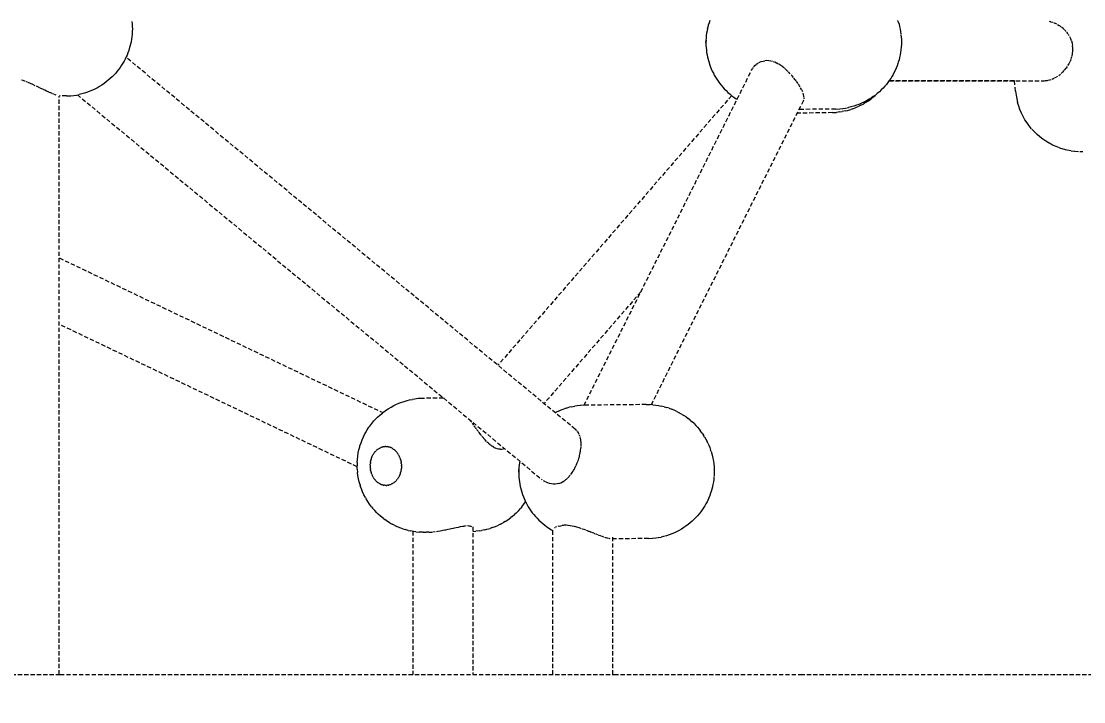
# Model space of a CAD drawing. Header units: millimetres. Extents: x -4710 to 4801, y -2494 to 3533.
# Drawn here: x -1038.9 to -719.8, y 778.5 to 982.9 of the extents above; entities that cross this region are included whole.
import ezdxf

# ---------------------------------------------------------------- set-up
doc = ezdxf.new("R2010")
doc.units = ezdxf.units.MM
doc.linetypes.add('HIDDEN', pattern=[1.905, 1.27, -0.635])
for name, color, linetype in [('DIKOM_ОБЪЕКТ', 7, 'Continuous'), ('DIKOM_РАЗМЕР_ЗОНА', 7, 'Continuous'), ('DIKOM_РАЗМЕР_ОБЪЕКТА', 7, 'Continuous')]:
    doc.layers.add(name, color=color, linetype=linetype)
doc.styles.add('style1', font='arialbd.ttf', dxfattribs={"width": 0.8})
doc.dimstyles.new('1-50', dxfattribs={"dimtxt": 300, "dimasz": 200, "dimexe": 100, "dimexo": 0, "dimgap": 100, "dimtad": 1, "dimtxsty": 'style1', "dimcen": 200, "dimclrd": 7, "dimclre": 7, "dimclrt": 7, "dimadec": 1, "dimazin": 2, "dimtfac": 1, "dimtmove": 0, "dimatfit": 2, "dimfxl": 0, "dimlwd": 25, "dimlwe": 18, "dimarcsym": 0})

# ---------------------------------------------------------------- blocks, each defined once
blk = doc.blocks.new('*D1')
at = {"layer": 'Defpoints', "color": 0, "transparency": 16777216}
for p in [(-701.85, 2135.95), (-2165.86, -628.42), (-722.47, -628.42)]:
    blk.add_point(p, dxfattribs=at)
at = {"layer": 'DIKOM_РАЗМЕР_ОБЪЕКТА', "color": 7, "lineweight": 18, "transparency": 16777216}
for p, q in [((-701.85, 2135.95), (-2265.86, 2135.95)), ((-722.47, -628.42), (-2265.86, -628.42))]:
    blk.add_line(p, q, dxfattribs=at)
at = {"layer": 'DIKOM_РАЗМЕР_ОБЪЕКТА', "color": 7, "lineweight": 25, "transparency": 16777216}
blk.add_line((-2165.86, 1935.95), (-2165.86, -428.42), dxfattribs=at)
at = {"layer": 'DIKOM_РАЗМЕР_ОБЪЕКТА', "color": 7, "transparency": 16777216}
for points in [[(-2199.2, 1935.95), (-2132.53, 1935.95), (-2165.86, 2135.95)], [(-2199.2, -428.42), (-2132.53, -428.42), (-2165.86, -628.42)]]:
    blk.add_solid(points, dxfattribs=at)
at = {"layer": 'DIKOM_РАЗМЕР_ОБЪЕКТА', "color": 7, "transparency": 16777216, "insert": (-2419.04, 753.76), "char_height": 300, "attachment_point": 5, "rotation": 90, "style": 'style1'}
blk.add_mtext('{\\fArial|b0|i0|c204|p34;2750}', dxfattribs=at)
blk = doc.blocks.new('*D3')
at = {"layer": 'Defpoints', "color": 0, "transparency": 16777216}
for p in [(-715.82, 3533.12), (-4259.83, -2026.25), (-715.82, -2026.25)]:
    blk.add_point(p, dxfattribs=at)
at = {"layer": 'DIKOM_РАЗМЕР_ЗОНА', "color": 7, "lineweight": 18, "transparency": 16777216}
for p, q in [((-715.82, 3533.12), (-4359.83, 3533.12)), ((-715.82, -2026.25), (-4359.83, -2026.25))]:
    blk.add_line(p, q, dxfattribs=at)
at = {"layer": 'DIKOM_РАЗМЕР_ЗОНА', "color": 7, "lineweight": 25, "transparency": 16777216}
blk.add_line((-4259.83, 3333.12), (-4259.83, -1826.25), dxfattribs=at)
at = {"layer": 'DIKOM_РАЗМЕР_ЗОНА', "color": 7, "transparency": 16777216}
for points in [[(-4293.16, 3333.12), (-4226.49, 3333.12), (-4259.83, 3533.12)], [(-4293.16, -1826.25), (-4226.49, -1826.25), (-4259.83, -2026.25)]]:
    blk.add_solid(points, dxfattribs=at)
at = {"layer": 'DIKOM_РАЗМЕР_ЗОНА', "color": 7, "transparency": 16777216, "insert": (-4513, 975.17), "char_height": 300, "attachment_point": 5, "rotation": 90, "style": 'style1'}
blk.add_mtext('{\\fArial|b0|i0|c204|p34;5560}', dxfattribs=at)

msp = doc.modelspace()

# ---------------------------------------------------------------- linework, layer by layer
at = {"layer": 'DIKOM_ОБЪЕКТ', "color": 7, "linetype": 'HIDDEN', "lineweight": 15}
for p, q in [((-832.132, 983.141), (-832.361, 982.463)), ((-775.507, 982.718), (-775.64, 983.119)), ((-730.209, 982.884), (-729.994, 982.837)), ((-1005.68, 982.79), (-1005.611, 982.067)), ((-1005.611, 982.067), (-1005.57, 981.338)), ((-1005.569, 979.878), (-1005.61, 979.151)), ((-1005.57, 981.338), (-1005.556, 980.608)), ((-1005.555, 980.608), (-1005.569, 979.878)), ((-832.957, 980.017), (-833.073, 979.319)), ((-832.816, 980.702), (-832.957, 980.017)), ((-832.816, 980.702), (-832.743, 981.044)), ((-832.565, 981.763), (-832.743, 981.044)), ((-832.361, 982.463), (-832.565, 981.763)), ((-775.507, 982.718), (-775.293, 982.013)), ((-775.293, 982.013), (-775.107, 981.286)), ((-775.107, 981.286), (-774.947, 980.543)), ((-774.947, 980.543), (-774.816, 979.784)), ((-774.816, 979.784), (-774.713, 979.013)), ((-729.994, 982.837), (-729.74, 982.782)), ((-729.67, 982.761), (-729.111, 982.59)), ((-728.864, 982.495), (-728.452, 982.334)), ((-728.384, 982.301), (-727.972, 982.097)), ((-727.682, 981.942), (-727.202, 981.659)), ((-727.137, 981.614), (-726.791, 981.367)), ((-726.791, 981.367), (-726.608, 981.241)), ((-726.438, 981.102), (-726.037, 980.774)), ((-725.977, 980.718), (-725.563, 980.317)), ((-725.447, 980.198), (-725.114, 979.82)), ((-1005.925, 976.725), (-1006.084, 975.987)), ((-1005.795, 977.479), (-1005.925, 976.725)), ((-1005.693, 978.245), (-1005.795, 977.479)), ((-1005.62, 979.021), (-1005.693, 978.245)), ((-833.28, 976.44), (-833.23, 977.24)), ((-833.23, 977.24), (-833.28, 976.44)), ((-833.268, 977.167), (-833.28, 976.44)), ((-833.229, 977.891), (-833.268, 977.167)), ((-833.164, 978.609), (-833.229, 977.891)), ((-833.073, 979.319), (-833.164, 978.609)), ((-774.698, 978.861), (-774.629, 978.138)), ((-774.629, 978.138), (-774.587, 977.41)), ((-774.587, 977.41), (-774.573, 976.679)), ((-774.573, 976.679), (-774.587, 975.949)), ((-724.95, 979.625), (-724.552, 979.08)), ((-724.506, 979.007), (-724.26, 978.598)), ((-724.115, 978.353), (-723.814, 977.753)), ((-723.78, 977.673), (-723.578, 977.162)), ((-723.51, 976.972), (-723.327, 976.335)), ((-1006.871, 973.42), (-1007.153, 972.729)), ((-1006.616, 974.139), (-1006.871, 973.42)), ((-1006.483, 974.571), (-1006.616, 974.139)), ((-1006.27, 975.268), (-1006.483, 974.571)), ((-1006.084, 975.987), (-1006.27, 975.268)), ((-833.28, 976.44), (-833.267, 975.712)), ((-833.267, 975.712), (-833.227, 974.987)), ((-833.227, 974.987), (-833.162, 974.266)), ((-833.162, 974.266), (-833.07, 973.553)), ((-833.07, 973.553), (-832.953, 972.85)), ((-774.813, 973.55), (-774.943, 972.796)), ((-774.71, 974.316), (-774.813, 973.55)), ((-774.637, 975.092), (-774.71, 974.316)), ((-774.587, 975.949), (-774.627, 975.222)), ((-723.308, 976.245), (-723.187, 975.589)), ((-723.189, 973.234), (-723.133, 973.934)), ((-723.119, 974.822), (-723.177, 975.495)), ((-723.123, 974.036), (-723.117, 974.724)), ((-1008.378, 970.322), (-1008.775, 969.664)), ((-1008.058, 970.868), (-1008.378, 970.322)), ((-1007.705, 971.532), (-1008.058, 970.868)), ((-1007.379, 972.231), (-1007.705, 971.532)), ((-872.542, 860.306), (-1007.453, 972.074)), ((-1007.153, 972.729), (-1007.379, 972.231)), ((-832.953, 972.85), (-832.811, 972.159)), ((-832.811, 972.159), (-832.738, 971.851)), ((-832.738, 971.851), (-832.559, 971.124)), ((-832.559, 971.124), (-832.355, 970.416)), ((-832.355, 970.416), (-832.125, 969.73)), ((-818.118, 969.979), (-817.682, 970.299)), ((-817.5, 970.405), (-817.188, 970.581)), ((-817.167, 970.593), (-816.672, 970.796)), ((-816.65, 970.805), (-816.136, 970.95)), ((-816.113, 970.956), (-815.585, 971.042)), ((-815.022, 971.074), (-815.561, 971.046)), ((-814.427, 971.044), (-814.974, 971.073)), ((-813.84, 970.951), (-814.402, 971.04)), ((-813.245, 970.8), (-813.814, 970.945)), ((-812.643, 970.588), (-813.035, 970.726)), ((-812.04, 970.318), (-812.616, 970.576)), ((-811.561, 970.054), (-812.012, 970.302)), ((-775.634, 970.21), (-775.889, 969.491)), ((-775.501, 970.642), (-775.634, 970.21)), ((-775.288, 971.339), (-775.501, 970.642)), ((-775.102, 972.058), (-775.288, 971.339)), ((-774.943, 972.796), (-775.102, 972.058)), ((-724.545, 969.565), (-724.223, 970.114)), ((-724.172, 970.2), (-723.871, 970.834)), ((-723.825, 970.928), (-723.593, 971.558)), ((-723.547, 971.674), (-723.359, 972.349)), ((-723.331, 972.446), (-723.208, 973.135)), ((-1010.562, 967.314), (-1011.07, 966.745)), ((-1010.076, 967.877), (-1010.562, 967.314)), ((-1009.611, 968.474), (-1010.076, 967.877)), ((-1009.196, 969.049), (-1009.611, 968.474)), ((-1008.775, 969.664), (-1009.196, 969.049)), ((-869.883, 867.529), (-819.567, 968.16)), ((-832.125, 969.73), (-831.871, 969.068)), ((-831.871, 969.068), (-831.674, 968.588)), ((-831.674, 968.588), (-831.378, 967.909)), ((-831.378, 967.909), (-831.059, 967.261)), ((-831.059, 967.261), (-830.763, 966.729)), ((-819.569, 968.157), (-819.295, 968.651)), ((-819.279, 968.68), (-819.128, 968.889)), ((-819.128, 968.889), (-818.957, 969.13)), ((-818.893, 969.206), (-818.57, 969.569)), ((-818.55, 969.591), (-818.147, 969.955)), ((-811.063, 969.76), (-811.407, 969.972)), ((-810.833, 969.619), (-811.063, 969.76)), ((-810.237, 969.192), (-810.802, 969.597)), ((-809.996, 968.994), (-810.205, 969.166)), ((-809.702, 968.768), (-809.996, 968.994)), ((-809.07, 968.225), (-809.614, 968.697)), ((-808.792, 967.953), (-809.036, 968.192)), ((-808.599, 967.778), (-808.792, 967.953)), ((-807.957, 967.128), (-808.471, 967.657)), ((-777.075, 966.939), (-777.396, 966.394)), ((-776.723, 967.603), (-777.075, 966.939)), ((-776.397, 968.302), (-776.723, 967.603)), ((-776.171, 968.8), (-776.397, 968.302)), ((-775.889, 969.491), (-776.171, 968.8)), ((-727.334, 966.611), (-726.775, 967.04)), ((-726.563, 967.223), (-726.168, 967.572)), ((-726.092, 967.639), (-725.687, 968.068)), ((-725.543, 968.219), (-725.096, 968.766)), ((-725.032, 968.843), (-724.731, 969.285)), ((-1038.333, 965.076), (-1038.88, 965.251)), ((-1037.62, 964.807), (-1038.311, 965.068)), ((-1037.08, 964.592), (-1037.478, 964.745)), ((-1036.159, 964.2), (-1036.869, 964.509)), ((-1035.893, 964.071), (-1036.135, 964.188)), ((-1035.634, 963.96), (-1035.893, 964.071)), ((-1035.424, 963.87), (-1035.634, 963.96)), ((-1034.692, 963.525), (-1035.398, 963.858)), ((-1014.673, 963.74), (-1015.398, 963.299)), ((-1014.049, 964.18), (-1014.673, 963.74)), ((-1013.376, 964.661), (-1014.049, 964.18)), ((-1012.788, 965.152), (-1013.376, 964.661)), ((-1012.172, 965.668), (-1012.788, 965.152)), ((-1011.623, 966.202), (-1012.172, 965.668)), ((-1011.07, 966.745), (-1011.623, 966.202)), ((-830.763, 966.729), (-830.4, 966.077)), ((-830.4, 966.077), (-830.015, 965.463)), ((-830.015, 965.463), (-829.62, 964.896)), ((-829.62, 964.896), (-829.193, 964.291)), ((-829.193, 964.291), (-828.744, 963.73)), ((-828.744, 963.73), (-828.253, 963.148)), ((-807.425, 966.542), (-807.666, 966.801)), ((-806.936, 965.953), (-807.39, 966.5)), ((-806.443, 965.343), (-806.847, 965.845)), ((-806.198, 965.001), (-806.409, 965.295)), ((-806.001, 964.747), (-806.13, 964.913)), ((-805.593, 964.152), (-805.968, 964.699)), ((-805.216, 963.57), (-805.505, 964.011)), ((-779.094, 963.948), (-779.58, 963.385)), ((-778.629, 964.545), (-779.094, 963.948)), ((-778.214, 965.12), (-778.629, 964.545)), ((-778.275, 965.035), (-731.863, 965.035)), ((-740.58, 965.035), (-778.275, 965.035)), ((-777.793, 965.735), (-778.214, 965.12)), ((-777.396, 966.394), (-777.793, 965.735)), ((-740.281, 961.875), (-740.58, 965.035)), ((-731.863, 965.035), (-731.595, 965.047)), ((-731.554, 965.049), (-731.33, 965.06)), ((-731.256, 965.063), (-730.709, 965.143)), ((-730.585, 965.165), (-730.066, 965.289)), ((-729.987, 965.308), (-729.645, 965.425)), ((-729.332, 965.529), (-728.753, 965.782)), ((-728.595, 965.859), (-728.081, 966.135)), ((-727.997, 966.179), (-727.661, 966.401)), ((-1033.969, 963.188), (-1034.365, 963.367)), ((-1033.345, 962.877), (-1033.942, 963.175)), ((-1032.557, 962.507), (-1033.219, 962.821)), ((-1032.28, 962.364), (-1032.529, 962.492)), ((-1031.886, 962.188), (-1032.192, 962.324)), ((-1031.308, 961.908), (-1031.858, 962.175)), ((-1030.654, 961.618), (-1031.223, 961.872)), ((-1030.438, 961.511), (-1030.628, 961.605)), ((-1030.099, 961.373), (-1030.391, 961.492)), ((-1029.662, 961.176), (-1030.074, 961.362)), ((-1029.117, 960.959), (-1029.562, 961.139)), ((-1028.695, 960.8), (-1028.962, 960.892)), ((-1028.452, 960.706), (-1028.682, 960.795)), ((-1025.323, 960.468), (-1024.008, 960.534)), ((-1024.008, 960.534), (-1023.108, 960.639)), ((-1023.108, 960.639), (-1022.362, 960.743)), ((-1022.362, 960.743), (-1021.475, 960.91)), ((-1022.057, 960.8), (-882.486, 845.177)), ((-1020.741, 961.091), (-1021.475, 960.91)), ((-1019.877, 961.318), (-1020.741, 961.091)), ((-1019.03, 961.607), (-1019.877, 961.318)), ((-1018.323, 961.858), (-1019.03, 961.607)), ((-1017.51, 962.201), (-1018.323, 961.858)), ((-1016.827, 962.521), (-1017.51, 962.201)), ((-1016.054, 962.916), (-1016.827, 962.521)), ((-1015.398, 963.299), (-1016.054, 962.916)), ((-825.552, 960.599), (-895.754, 879.536)), ((-828.253, 963.148), (-827.763, 962.608)), ((-827.763, 962.608), (-827.201, 962.049)), ((-827.201, 962.049), (-826.672, 961.539)), ((-826.672, 961.539), (-826.043, 961.009)), ((-826.043, 961.009), (-825.478, 960.537)), ((-825.478, 960.537), (-824.897, 960.123)), ((-805.014, 963.209), (-805.188, 963.519)), ((-804.579, 962.42), (-804.852, 962.94)), ((-804.317, 961.872), (-804.529, 962.31)), ((-804.21, 961.586), (-804.299, 961.824)), ((-803.958, 960.866), (-804.096, 961.31)), ((-803.857, 960.424), (-803.937, 960.771)), ((-783.21, 959.966), (-782.44, 960.625)), ((-782.394, 960.732), (-783.067, 960.251)), ((-782.045, 961.008), (-782.44, 960.625)), ((-781.806, 961.223), (-782.394, 960.732)), ((-781.19, 961.739), (-781.806, 961.223)), ((-780.641, 962.273), (-781.19, 961.739)), ((-780.088, 962.816), (-780.641, 962.273)), ((-779.58, 963.385), (-780.088, 962.816)), ((-740.281, 961.875), (-740.132, 960.694)), ((-740.132, 960.694), (-739.931, 959.585)), ((-1025.323, 960.468), (-1027.498, 960.443)), ((-1027.49, 786.675), (-1027.49, 960.443)), ((-849.671, 867.703), (-804.023, 958.996)), ((-824.897, 960.123), (-824.188, 959.617)), ((-824.188, 959.617), (-823.919, 959.456)), ((-804.023, 958.998), (-803.904, 959.279)), ((-803.834, 960.154), (-803.854, 960.388)), ((-803.827, 959.638), (-803.816, 959.982)), ((-788.894, 957.389), (-789.759, 957.162)), ((-788.048, 957.678), (-788.894, 957.389)), ((-788.24, 956.961), (-787.313, 957.382)), ((-787.341, 957.929), (-788.048, 957.678)), ((-786.528, 958.272), (-787.341, 957.929)), ((-786.745, 957.655), (-787.313, 957.382)), ((-786.745, 957.655), (-785.855, 958.14)), ((-785.844, 958.592), (-786.528, 958.272)), ((-785.332, 958.461), (-785.855, 958.14)), ((-785.072, 958.987), (-785.844, 958.592)), ((-785.332, 958.461), (-784.483, 959.006)), ((-784.416, 959.37), (-785.072, 958.987)), ((-784.483, 959.006), (-783.664, 959.616)), ((-783.69, 959.811), (-784.416, 959.37)), ((-783.067, 960.251), (-783.69, 959.811)), ((-783.21, 959.966), (-783.664, 959.616)), ((-739.931, 959.585), (-739.669, 958.491)), ((-739.345, 957.412), (-739.669, 958.491)), ((-738.961, 956.354), (-739.345, 957.412)), ((-795.306, 955.445), (-805.885, 955.273)), ((-794.341, 956.539), (-805.315, 956.413)), ((-795.306, 955.445), (-794.082, 955.521)), ((-794.341, 956.539), (-793.026, 956.605)), ((-793.075, 955.643), (-794.082, 955.521)), ((-793.075, 955.643), (-792.413, 955.748)), ((-793.026, 956.605), (-792.125, 956.71)), ((-791.419, 955.948), (-792.413, 955.748)), ((-792.125, 956.71), (-791.379, 956.814)), ((-791.419, 955.948), (-790.776, 956.114)), ((-791.379, 956.814), (-790.493, 956.981)), ((-790.776, 956.114), (-789.803, 956.39)), ((-789.759, 957.162), (-790.493, 956.981)), ((-789.187, 956.614), (-789.803, 956.39)), ((-789.187, 956.614), (-788.24, 956.961)), ((-738.518, 955.318), (-738.961, 956.354)), ((-738.018, 954.31), (-738.518, 955.318)), ((-737.461, 953.331), (-738.018, 954.31)), ((-736.85, 952.385), (-737.461, 953.331)), ((-736.187, 951.475), (-736.85, 952.385)), ((-735.474, 950.604), (-736.187, 951.475)), ((-734.647, 949.699), (-735.406, 950.526)), ((-733.843, 948.917), (-734.647, 949.699)), ((-732.996, 948.181), (-733.843, 948.917)), ((-732.109, 947.495), (-732.996, 948.181)), ((-731.185, 946.86), (-732.109, 947.495)), ((-730.225, 946.278), (-731.185, 946.86)), ((-729.149, 945.704), (-730.132, 946.227)), ((-728.138, 945.238), (-729.149, 945.704)), ((-727.102, 944.831), (-728.138, 945.238)), ((-725.953, 944.452), (-726.998, 944.796)), ((-724.89, 944.169), (-725.953, 944.452)), ((-723.724, 943.929), (-724.785, 944.146)), ((-722.565, 943.76), (-723.616, 943.912)), ((-721.43, 943.663), (-722.462, 943.749)), ((-720.11, 943.628), (-721.003, 943.644)), ((-1027.49, 911.788), (-930.332, 865.318)), ((-852.858, 901.579), (-881.892, 868.053)), ((-938.039, 849.054), (-1027.49, 891.838)), ((-926.406, 867.737), (-925.511, 868.126)), ((-925.511, 868.126), (-924.886, 868.362)), ((-924.886, 868.362), (-923.964, 868.687)), ((-923.964, 868.687), (-923.026, 868.941)), ((-923.026, 868.941), (-922.362, 869.119)), ((-922.362, 869.119), (-921.406, 869.304)), ((-920.722, 869.416), (-921.406, 869.304)), ((-919.753, 869.529), (-920.722, 869.416)), ((-918.545, 869.604), (-919.753, 869.529)), ((-912.099, 869.709), (-918.545, 869.604)), ((-931.219, 864.596), (-930.471, 865.205)), ((-930.471, 865.205), (-930.004, 865.583)), ((-930.004, 865.583), (-929.21, 866.148)), ((-929.21, 866.148), (-928.687, 866.483)), ((-928.687, 866.483), (-927.851, 866.995)), ((-927.851, 866.995), (-926.991, 867.444)), ((-926.991, 867.444), (-926.406, 867.737)), ((-878.578, 865.307), (-878.265, 865.474)), ((-877.608, 865.768), (-878.265, 865.474)), ((-877.608, 865.768), (-876.77, 866.135)), ((-876.77, 866.135), (-875.907, 866.44)), ((-875.217, 866.675), (-875.907, 866.44)), ((-875.217, 866.675), (-874.325, 866.918)), ((-873.618, 867.084), (-874.325, 866.918)), ((-873.618, 867.084), (-872.702, 867.263)), ((-871.985, 867.358), (-872.702, 867.263)), ((-871.055, 867.47), (-871.985, 867.358)), ((-869.737, 867.536), (-871.055, 867.47)), ((-851.277, 867.748), (-869.737, 867.536)), ((-851.277, 867.748), (-850.029, 867.729)), ((-849.276, 867.674), (-850.029, 867.729)), ((-849.276, 867.674), (-848.376, 867.59)), ((-848.376, 867.59), (-847.484, 867.443)), ((-847.484, 867.443), (-846.743, 867.311)), ((-845.87, 867.103), (-846.743, 867.311)), ((-845.87, 867.103), (-845.144, 866.896)), ((-844.297, 866.629), (-845.144, 866.896)), ((-844.297, 866.629), (-843.59, 866.35)), ((-842.776, 866.029), (-843.59, 866.35)), ((-841.989, 865.649), (-842.776, 866.029)), ((-841.989, 865.649), (-841.32, 865.31)), ((-840.577, 864.882), (-841.32, 865.31)), ((-840.577, 864.882), (-839.937, 864.484)), ((-934.205, 861.296), (-933.614, 862.089)), ((-933.614, 862.089), (-932.985, 862.836)), ((-932.985, 862.836), (-932.32, 863.535)), ((-932.32, 863.535), (-931.935, 863.932)), ((-931.935, 863.932), (-931.219, 864.596)), ((-903.852, 862.718), (-904.082, 863.067)), ((-903.641, 862.428), (-903.852, 862.718)), ((-903.034, 861.56), (-903.431, 862.119)), ((-839.245, 864.013), (-839.937, 864.484)), ((-839.245, 864.013), (-838.64, 863.562)), ((-838.004, 863.054), (-838.64, 863.562)), ((-838.004, 863.054), (-837.435, 862.557)), ((-836.862, 862.019), (-837.435, 862.557)), ((-836.862, 862.019), (-836.332, 861.484)), ((-936.136, 858.047), (-935.7, 858.902)), ((-935.7, 858.902), (-935.513, 859.258)), ((-935.513, 859.258), (-935.018, 860.109)), ((-935.018, 860.109), (-934.484, 860.92)), ((-934.484, 860.92), (-934.205, 861.296)), ((-902.576, 860.915), (-902.912, 861.396)), ((-902.34, 860.601), (-902.523, 860.839)), ((-902.101, 860.271), (-902.226, 860.452)), ((-901.632, 859.644), (-902.049, 860.194)), ((-901.131, 858.987), (-901.497, 859.473)), ((-900.871, 858.664), (-901.078, 858.915)), ((-900.706, 858.464), (-900.871, 858.664)), ((-872.179, 859.993), (-872.533, 860.299)), ((-871.865, 859.643), (-872.048, 859.847)), ((-871.577, 859.232), (-871.776, 859.515)), ((-871.443, 858.982), (-871.565, 859.211)), ((-871.333, 858.776), (-871.443, 858.982)), ((-871.136, 858.285), (-871.259, 858.584)), ((-835.825, 860.922), (-836.332, 861.484)), ((-835.825, 860.922), (-835.337, 860.358)), ((-835.337, 860.358), (-834.871, 859.743)), ((-834.456, 859.194), (-834.871, 859.743)), ((-834.456, 859.194), (-834.034, 858.563)), ((-833.692, 858.01), (-834.034, 858.563)), ((-937.251, 855.06), (-937.183, 855.305)), ((-937.183, 855.305), (-936.879, 856.245)), ((-936.879, 856.245), (-936.529, 857.161)), ((-936.529, 857.161), (-936.136, 858.047)), ((-900.134, 857.755), (-900.581, 858.296)), ((-899.839, 857.427), (-900.056, 857.665)), ((-899.628, 857.175), (-899.839, 857.427)), ((-899.143, 856.655), (-899.577, 857.114)), ((-898.846, 856.368), (-899.066, 856.572)), ((-898.598, 856.116), (-898.846, 856.368)), ((-898.072, 855.647), (-898.548, 856.065)), ((-897.604, 855.291), (-898.021, 855.602)), ((-870.98, 857.741), (-871.073, 858.066)), ((-870.864, 857.154), (-870.957, 857.614)), ((-870.806, 856.609), (-870.858, 857.107)), ((-870.778, 856.108), (-870.796, 856.515)), ((-870.785, 855.199), (-870.781, 855.573)), ((-870.781, 855.573), (-870.77, 855.851)), ((-870.769, 855.891), (-870.778, 856.108)), ((-833.692, 858.01), (-833.315, 857.371)), ((-833.315, 857.371), (-832.962, 856.694)), ((-832.717, 856.185), (-832.962, 856.694)), ((-832.717, 856.185), (-832.409, 855.514)), ((-832.409, 855.514), (-832.126, 854.813)), ((-937.969, 851.276), (-937.859, 852.241)), ((-937.859, 852.241), (-937.702, 853.196)), ((-937.702, 853.196), (-937.499, 854.137)), ((-937.499, 854.137), (-937.251, 855.06)), ((-933.6, 851.982), (-933.503, 852.205)), ((-933.503, 852.205), (-933.399, 852.424)), ((-933.399, 852.424), (-933.287, 852.636)), ((-933.168, 852.843), (-933.287, 852.636)), ((-933.168, 852.843), (-933.042, 853.042)), ((-933.042, 853.042), (-932.908, 853.234)), ((-932.768, 853.419), (-932.908, 853.234)), ((-932.768, 853.419), (-932.622, 853.596)), ((-932.622, 853.596), (-932.47, 853.764)), ((-932.47, 853.764), (-932.312, 853.925)), ((-932.148, 854.076), (-932.312, 853.925)), ((-932.148, 854.076), (-931.979, 854.219)), ((-931.979, 854.219), (-931.805, 854.352)), ((-931.805, 854.352), (-931.626, 854.476)), ((-931.443, 854.59), (-931.626, 854.476)), ((-931.443, 854.59), (-931.256, 854.693)), ((-931.256, 854.693), (-931.066, 854.787)), ((-930.873, 854.869), (-931.066, 854.787)), ((-930.873, 854.869), (-930.677, 854.941)), ((-930.677, 854.941), (-930.479, 855.003)), ((-930.479, 855.003), (-930.279, 855.053)), ((-930.077, 855.093), (-930.279, 855.053)), ((-930.077, 855.093), (-929.874, 855.121)), ((-929.874, 855.121), (-929.67, 855.139)), ((-929.465, 855.145), (-929.67, 855.139)), ((-929.465, 855.145), (-929.261, 855.14)), ((-929.261, 855.14), (-929.057, 855.124)), ((-929.057, 855.124), (-928.853, 855.097)), ((-928.651, 855.059), (-928.853, 855.097)), ((-928.651, 855.059), (-928.45, 855.01)), ((-928.45, 855.01), (-928.25, 854.95)), ((-928.25, 854.95), (-928.054, 854.879)), ((-927.859, 854.798), (-928.054, 854.879)), ((-927.859, 854.798), (-927.668, 854.706)), ((-927.668, 854.706), (-927.479, 854.604)), ((-927.294, 854.492), (-927.479, 854.604)), ((-927.294, 854.492), (-927.114, 854.369)), ((-927.114, 854.369), (-926.937, 854.237)), ((-926.937, 854.237), (-926.766, 854.095)), ((-926.599, 853.945), (-926.766, 854.095)), ((-926.599, 853.945), (-926.439, 853.786)), ((-926.439, 853.786), (-926.284, 853.619)), ((-926.284, 853.619), (-926.135, 853.443)), ((-925.992, 853.259), (-926.135, 853.443)), ((-925.992, 853.259), (-925.855, 853.067)), ((-925.855, 853.067), (-925.726, 852.869)), ((-925.603, 852.663), (-925.726, 852.869)), ((-925.603, 852.663), (-925.488, 852.452)), ((-925.488, 852.452), (-925.38, 852.234)), ((-925.38, 852.234), (-925.28, 852.011)), ((-897.03, 854.897), (-897.493, 855.202)), ((-896.579, 854.66), (-896.981, 854.866)), ((-896.044, 854.452), (-896.484, 854.612)), ((-895.573, 854.342), (-895.999, 854.435)), ((-895.12, 854.304), (-895.53, 854.332)), ((-895.078, 854.301), (-894.687, 854.335)), ((-894.646, 854.338), (-894.268, 854.428)), ((-894.229, 854.438), (-893.863, 854.592)), ((-871.406, 851.78), (-871.272, 852.252)), ((-871.258, 852.311), (-871.113, 852.905)), ((-871.083, 853.031), (-871.015, 853.42)), ((-871.015, 853.42), (-870.95, 853.734)), ((-870.946, 853.758), (-870.913, 854.003)), ((-870.913, 854.003), (-870.853, 854.456)), ((-870.846, 854.509), (-870.796, 855.072)), ((-832.126, 854.813), (-831.87, 854.083)), ((-831.737, 853.682), (-831.87, 854.083)), ((-831.737, 853.682), (-831.524, 852.977)), ((-831.524, 852.977), (-831.337, 852.25)), ((-831.337, 852.25), (-831.177, 851.507)), ((-938.032, 850.303), (-938.048, 849.328)), ((-938.016, 848.352), (-938.048, 849.328)), ((-938.032, 850.303), (-937.969, 851.276)), ((-934.103, 849.54), (-934.106, 849.286)), ((-934.106, 849.286), (-934.099, 849.032)), ((-934.103, 849.54), (-934.092, 849.794)), ((-934.099, 849.032), (-934.084, 848.778)), ((-934.092, 849.794), (-934.072, 850.046)), ((-934.043, 850.298), (-934.072, 850.046)), ((-934.043, 850.298), (-934.005, 850.548)), ((-934.005, 850.548), (-933.959, 850.795)), ((-933.959, 850.795), (-933.904, 851.04)), ((-933.84, 851.281), (-933.904, 851.04)), ((-933.84, 851.281), (-933.768, 851.519)), ((-933.768, 851.519), (-933.688, 851.753)), ((-933.6, 851.982), (-933.688, 851.753)), ((-925.188, 851.783), (-925.28, 852.011)), ((-925.188, 851.783), (-925.104, 851.55)), ((-925.104, 851.55), (-925.028, 851.313)), ((-924.961, 851.072), (-925.028, 851.313)), ((-924.961, 851.072), (-924.902, 850.827)), ((-924.902, 850.827), (-924.852, 850.58)), ((-924.852, 850.58), (-924.81, 850.33)), ((-924.777, 850.079), (-924.81, 850.33)), ((-924.777, 850.079), (-924.752, 849.826)), ((-924.752, 849.826), (-924.737, 849.572)), ((-924.733, 849.064), (-924.744, 848.81)), ((-924.73, 849.318), (-924.737, 849.572)), ((-924.73, 849.318), (-924.733, 849.064)), ((-889.459, 848.855), (-889.497, 848.131)), ((-889.394, 849.573), (-889.459, 848.855)), ((-889.303, 850.283), (-889.394, 849.573)), ((-889.224, 850.758), (-889.303, 850.283)), ((-872.676, 848.628), (-872.548, 848.897)), ((-872.548, 848.897), (-872.341, 849.298)), ((-872.268, 849.462), (-872.024, 850.026)), ((-872.016, 850.046), (-871.786, 850.631)), ((-871.726, 850.783), (-871.598, 851.185)), ((-871.598, 851.185), (-871.488, 851.495)), ((-871.474, 851.537), (-871.406, 851.78)), ((-831.177, 851.507), (-831.046, 850.748)), ((-831.046, 850.748), (-830.943, 849.978)), ((-830.927, 849.825), (-830.859, 849.102)), ((-830.859, 849.102), (-830.818, 848.374)), ((-938.016, 848.352), (-937.938, 847.381)), ((-937.812, 846.416), (-937.938, 847.381)), ((-937.64, 845.462), (-937.812, 846.416)), ((-934.06, 848.525), (-934.084, 848.778)), ((-934.06, 848.525), (-934.027, 848.274)), ((-933.985, 848.024), (-934.027, 848.274)), ((-933.935, 847.777), (-933.985, 848.024)), ((-933.876, 847.533), (-933.935, 847.777)), ((-933.876, 847.533), (-933.808, 847.291)), ((-933.732, 847.054), (-933.808, 847.291)), ((-933.648, 846.821), (-933.732, 847.054)), ((-933.648, 846.821), (-933.556, 846.593)), ((-933.456, 846.37), (-933.556, 846.593)), ((-933.349, 846.152), (-933.456, 846.37)), ((-933.233, 845.941), (-933.349, 846.152)), ((-933.233, 845.941), (-933.111, 845.735)), ((-932.981, 845.537), (-933.111, 845.735)), ((-925.669, 845.762), (-925.795, 845.562)), ((-925.669, 845.762), (-925.549, 845.968)), ((-925.438, 846.18), (-925.549, 845.968)), ((-925.333, 846.399), (-925.438, 846.18)), ((-925.237, 846.622), (-925.333, 846.399)), ((-925.237, 846.622), (-925.149, 846.851)), ((-925.068, 847.085), (-925.149, 846.851)), ((-924.996, 847.323), (-925.068, 847.085)), ((-924.996, 847.323), (-924.933, 847.564)), ((-924.877, 847.809), (-924.933, 847.564)), ((-924.831, 848.056), (-924.877, 847.809)), ((-924.793, 848.306), (-924.831, 848.056)), ((-924.793, 848.306), (-924.764, 848.558)), ((-924.744, 848.81), (-924.764, 848.558)), ((-889.51, 847.404), (-889.46, 848.204)), ((-889.46, 848.204), (-889.51, 847.404)), ((-889.497, 848.131), (-889.51, 847.404)), ((-889.51, 847.404), (-889.497, 846.676)), ((-889.497, 846.676), (-889.457, 845.951)), ((-889.457, 845.951), (-889.392, 845.23)), ((-875.105, 845.422), (-874.817, 845.675)), ((-874.807, 845.685), (-874.658, 845.842)), ((-874.658, 845.842), (-874.35, 846.165)), ((-874.33, 846.187), (-874.012, 846.582)), ((-873.887, 846.729), (-873.64, 847.068)), ((-873.64, 847.068), (-873.472, 847.299)), ((-873.453, 847.326), (-873.197, 847.741)), ((-873.197, 847.741), (-873.066, 847.938)), ((-873.056, 847.953), (-872.875, 848.273)), ((-872.875, 848.273), (-872.693, 848.596)), ((-830.867, 846.057), (-830.94, 845.28)), ((-830.817, 846.913), (-830.857, 846.186)), ((-830.818, 848.374), (-830.803, 847.643)), ((-830.803, 847.643), (-830.817, 846.913)), ((-937.422, 844.523), (-937.64, 845.462)), ((-937.16, 843.601), (-937.422, 844.523)), ((-937.16, 843.601), (-937.088, 843.371)), ((-936.768, 842.433), (-937.088, 843.371)), ((-932.845, 845.345), (-932.981, 845.537)), ((-932.845, 845.345), (-932.702, 845.161)), ((-932.553, 844.986), (-932.702, 845.161)), ((-932.398, 844.818), (-932.553, 844.986)), ((-932.237, 844.659), (-932.398, 844.818)), ((-932.237, 844.659), (-932.071, 844.508)), ((-931.899, 844.367), (-932.071, 844.508)), ((-931.723, 844.235), (-931.899, 844.367)), ((-931.542, 844.113), (-931.723, 844.235)), ((-931.542, 844.113), (-931.357, 844)), ((-931.169, 843.898), (-931.357, 844)), ((-930.977, 843.806), (-931.169, 843.898)), ((-930.977, 843.806), (-930.783, 843.725)), ((-930.586, 843.654), (-930.783, 843.725)), ((-930.387, 843.594), (-930.586, 843.654)), ((-930.186, 843.545), (-930.387, 843.594)), ((-930.186, 843.545), (-929.984, 843.507)), ((-929.78, 843.48), (-929.984, 843.507)), ((-929.576, 843.464), (-929.78, 843.48)), ((-929.371, 843.459), (-929.576, 843.464)), ((-929.371, 843.459), (-929.167, 843.466)), ((-928.963, 843.483), (-929.167, 843.466)), ((-928.759, 843.511), (-928.963, 843.483)), ((-928.759, 843.511), (-928.558, 843.551)), ((-928.357, 843.602), (-928.558, 843.551)), ((-928.159, 843.663), (-928.357, 843.602)), ((-927.963, 843.735), (-928.159, 843.663)), ((-927.963, 843.735), (-927.771, 843.818)), ((-927.58, 843.911), (-927.771, 843.818)), ((-927.394, 844.014), (-927.58, 843.911)), ((-927.394, 844.014), (-927.211, 844.128)), ((-927.031, 844.252), (-927.211, 844.128)), ((-926.857, 844.385), (-927.031, 844.252)), ((-926.688, 844.528), (-926.857, 844.385)), ((-926.688, 844.528), (-926.524, 844.679)), ((-926.366, 844.839), (-926.524, 844.679)), ((-926.214, 845.008), (-926.366, 844.839)), ((-926.068, 845.185), (-926.214, 845.008)), ((-926.068, 845.185), (-925.928, 845.37)), ((-925.795, 845.562), (-925.928, 845.37)), ((-889.392, 845.23), (-889.3, 844.517)), ((-889.3, 844.517), (-889.183, 843.814)), ((-889.183, 843.814), (-889.041, 843.123)), ((-889.041, 843.123), (-888.969, 842.815)), ((-888.969, 842.815), (-888.789, 842.088)), ((-882.197, 844.973), (-881.966, 844.809)), ((-881.956, 844.803), (-881.607, 844.603)), ((-881.607, 844.603), (-881.422, 844.498)), ((-880.854, 844.242), (-881.23, 844.411)), ((-880.281, 844.049), (-880.78, 844.216)), ((-879.706, 843.921), (-880.27, 844.045)), ((-879.126, 843.858), (-879.686, 843.917)), ((-878.564, 843.861), (-879.116, 843.857)), ((-878.002, 843.929), (-878.554, 843.861)), ((-877.436, 844.064), (-877.981, 843.932)), ((-877.426, 844.067), (-876.896, 844.261)), ((-876.88, 844.267), (-876.352, 844.52)), ((-876.258, 844.576), (-875.818, 844.847)), ((-875.808, 844.854), (-875.315, 845.23)), ((-875.295, 845.246), (-875.105, 845.422)), ((-831.332, 843.023), (-831.518, 842.304)), ((-831.173, 843.76), (-831.332, 843.023)), ((-831.042, 844.514), (-831.173, 843.76)), ((-830.94, 845.28), (-831.042, 844.514)), ((-936.404, 841.521), (-936.768, 842.433)), ((-935.996, 840.637), (-936.404, 841.521)), ((-935.546, 839.785), (-935.996, 840.637)), ((-935.546, 839.785), (-935.354, 839.445)), ((-934.846, 838.598), (-935.354, 839.445)), ((-888.789, 842.088), (-888.585, 841.381)), ((-888.585, 841.381), (-888.355, 840.694)), ((-888.355, 840.694), (-888.101, 840.032)), ((-888.101, 840.032), (-887.904, 839.552)), ((-887.904, 839.552), (-887.608, 838.873)), ((-832.627, 839.266), (-832.953, 838.567)), ((-832.401, 839.764), (-832.627, 839.266)), ((-832.119, 840.455), (-832.401, 839.764)), ((-831.864, 841.174), (-832.119, 840.455)), ((-831.731, 841.606), (-831.864, 841.174)), ((-831.518, 842.304), (-831.731, 841.606)), ((-934.299, 837.791), (-934.846, 838.598)), ((-933.713, 837.026), (-934.299, 837.791)), ((-933.713, 837.026), (-933.41, 836.643)), ((-932.769, 835.901), (-933.41, 836.643)), ((-889.593, 835.86), (-888.914, 836.616)), ((-888.602, 837.003), (-888.914, 836.616)), ((-888.602, 837.003), (-887.981, 837.787)), ((-887.981, 837.787), (-887.449, 838.551)), ((-887.608, 838.873), (-887.289, 838.225)), ((-887.289, 838.225), (-886.946, 837.61)), ((-886.946, 837.61), (-886.63, 837.041)), ((-886.63, 837.041), (-886.245, 836.427)), ((-886.245, 836.427), (-885.85, 835.86)), ((-834.444, 836.085), (-834.859, 835.509)), ((-834.023, 836.699), (-834.444, 836.085)), ((-833.625, 837.358), (-834.023, 836.699)), ((-833.305, 837.904), (-833.625, 837.358)), ((-832.953, 838.567), (-833.305, 837.904)), ((-932.094, 835.207), (-932.769, 835.901)), ((-932.094, 835.207), (-931.702, 834.828)), ((-930.975, 834.169), (-931.702, 834.828)), ((-930.218, 833.566), (-930.975, 834.169)), ((-930.218, 833.566), (-929.745, 833.207)), ((-928.942, 832.648), (-929.745, 833.207)), ((-893.596, 832.613), (-892.747, 833.157)), ((-892.747, 833.157), (-891.928, 833.767)), ((-891.474, 834.118), (-891.928, 833.767)), ((-891.474, 834.118), (-890.704, 834.777)), ((-890.309, 835.16), (-890.704, 834.777)), ((-890.309, 835.16), (-889.593, 835.86)), ((-885.85, 835.86), (-885.423, 835.255)), ((-885.423, 835.255), (-884.974, 834.694)), ((-884.974, 834.694), (-884.483, 834.112)), ((-884.483, 834.112), (-883.994, 833.572)), ((-883.994, 833.572), (-883.431, 833.013)), ((-883.431, 833.013), (-882.903, 832.503)), ((-836.871, 833.237), (-837.42, 832.703)), ((-836.318, 833.78), (-836.871, 833.237)), ((-835.81, 834.349), (-836.318, 833.78)), ((-835.324, 834.912), (-835.81, 834.349)), ((-834.859, 835.509), (-835.324, 834.912)), ((-928.114, 832.151), (-928.942, 832.648)), ((-928.114, 832.151), (-927.569, 831.827)), ((-926.703, 831.384), (-927.569, 831.827)), ((-926.703, 831.384), (-926.112, 831.113)), ((-925.212, 830.73), (-926.112, 831.113)), ((-924.295, 830.415), (-925.212, 830.73)), ((-924.295, 830.415), (-923.655, 830.197)), ((-922.714, 829.949), (-923.655, 830.197)), ((-922.714, 829.949), (-922.047, 829.794)), ((-921.088, 829.616), (-922.047, 829.794)), ((-913.739, 829.694), (-913.072, 829.8)), ((-912.924, 829.83), (-912.24, 829.967)), ((-912.174, 829.979), (-911.686, 830.071)), ((-911.685, 830.071), (-911.473, 830.121)), ((-911.393, 830.139), (-910.677, 830.297)), ((-910.616, 830.31), (-910.134, 830.409)), ((-910.134, 830.409), (-909.903, 830.466)), ((-909.792, 830.491), (-909.136, 830.641)), ((-909.079, 830.652), (-908.384, 830.796)), ((-908.285, 830.814), (-907.665, 830.947)), ((-907.616, 830.957), (-906.994, 831.072)), ((-906.951, 831.078), (-906.381, 831.165)), ((-906.343, 831.169), (-905.823, 831.229)), ((-905.32, 831.265), (-905.789, 831.231)), ((-904.483, 831.258), (-904.847, 831.273)), ((-904.143, 831.216), (-904.46, 831.255)), ((-903.854, 831.149), (-904.124, 831.212)), ((-903.618, 831.054), (-903.807, 831.13)), ((-903.278, 831.06), (-903.279, 786.675)), ((-901.339, 829.795), (-902.346, 829.673)), ((-901.339, 829.795), (-900.677, 829.9)), ((-899.683, 830.1), (-900.677, 829.9)), ((-899.683, 830.1), (-899.04, 830.266)), ((-899.04, 830.266), (-898.067, 830.541)), ((-897.451, 830.766), (-898.067, 830.541)), ((-897.451, 830.766), (-896.504, 831.113)), ((-896.504, 831.113), (-895.577, 831.533)), ((-895.009, 831.806), (-895.577, 831.533)), ((-895.009, 831.806), (-894.118, 832.292)), ((-893.596, 832.613), (-894.118, 832.292)), ((-882.903, 832.503), (-882.273, 831.974)), ((-882.273, 831.974), (-881.708, 831.502)), ((-881.708, 831.502), (-881.127, 831.087)), ((-881.127, 831.087), (-880.418, 830.581)), ((-880.418, 830.581), (-879.672, 830.132)), ((-879.672, 830.132), (-879.226, 829.866)), ((-879.226, 786.675), (-879.226, 829.866)), ((-878.767, 830.77), (-878.576, 830.852)), ((-878.2, 831.012), (-878.5, 830.898)), ((-877.413, 831.236), (-877.808, 831.136)), ((-877.321, 831.251), (-876.953, 831.336)), ((-876.89, 831.347), (-876.527, 831.396)), ((-875.918, 831.461), (-876.425, 831.414)), ((-875.354, 831.471), (-875.889, 831.464)), ((-874.73, 831.438), (-875.29, 831.47)), ((-874.104, 831.362), (-874.696, 831.434)), ((-873.45, 831.246), (-874.068, 831.356)), ((-872.826, 831.1), (-873.412, 831.237)), ((-872.381, 830.976), (-872.732, 831.076)), ((-872.074, 830.9), (-872.381, 830.976)), ((-871.361, 830.689), (-872.032, 830.887)), ((-870.872, 830.523), (-871.316, 830.674)), ((-870.634, 830.442), (-870.872, 830.523)), ((-869.901, 830.184), (-870.421, 830.36)), ((-869.34, 829.973), (-869.851, 830.165)), ((-868.891, 829.794), (-869.113, 829.886)), ((-868.433, 829.629), (-868.89, 829.794)), ((-841.302, 829.951), (-842.074, 829.556)), ((-840.646, 830.334), (-841.302, 829.951)), ((-839.92, 830.775), (-840.646, 830.334)), ((-839.297, 831.215), (-839.92, 830.775)), ((-838.623, 831.696), (-839.297, 831.215)), ((-838.035, 832.187), (-838.623, 831.696)), ((-837.42, 832.703), (-838.035, 832.187)), ((-921.27, 829.65), (-921.27, 786.675)), ((-920.402, 829.526), (-921.088, 829.616)), ((-920.402, 829.526), (-919.431, 829.42)), ((-918.222, 829.37), (-919.431, 829.42)), ((-918.222, 829.37), (-917.3, 829.374)), ((-916.554, 829.386), (-917.3, 829.374)), ((-916.497, 829.389), (-916.072, 829.419)), ((-916.002, 829.423), (-915.489, 829.457)), ((-915.267, 829.484), (-914.581, 829.566)), ((-914.226, 829.612), (-913.808, 829.683)), ((-903.278, 829.615), (-902.346, 829.673)), ((-868.017, 829.465), (-868.38, 829.608)), ((-867.71, 829.344), (-868.017, 829.465)), ((-866.996, 829.069), (-867.57, 829.283)), ((-866.411, 828.83), (-866.84, 829.005)), ((-865.784, 828.597), (-866.242, 828.769)), ((-865.377, 828.435), (-865.571, 828.515)), ((-864.991, 828.304), (-865.377, 828.435)), ((-864.443, 828.102), (-864.828, 828.244)), ((-863.969, 827.949), (-864.343, 828.071)), ((-863.326, 827.748), (-863.625, 827.83)), ((-862.91, 827.622), (-863.213, 827.714)), ((-862.561, 827.541), (-862.813, 827.6)), ((-862.065, 827.44), (-862.31, 827.476)), ((-850.571, 827.504), (-861.467, 827.378)), ((-861.231, 786.675), (-861.231, 827.858)), ((-850.571, 827.504), (-849.256, 827.569)), ((-849.256, 827.569), (-848.356, 827.674)), ((-848.356, 827.674), (-847.609, 827.778)), ((-847.609, 827.778), (-846.723, 827.945)), ((-845.989, 828.126), (-846.723, 827.945)), ((-845.124, 828.354), (-845.989, 828.126)), ((-844.278, 828.642), (-845.124, 828.354)), ((-843.57, 828.893), (-844.278, 828.642)), ((-842.758, 829.237), (-843.57, 828.893)), ((-842.074, 829.556), (-842.758, 829.237)), ((-1081.858, 786.675), (-1027.265, 786.675)), ((-1027.265, 786.675), (-972.158, 786.675)), ((-972.158, 786.675), (-916.65, 786.675)), ((-916.65, 786.675), (-860.852, 786.675)), ((-860.852, 786.675), (-804.878, 786.675)), ((-804.878, 786.675), (-748.841, 786.675)), ((-748.841, 786.675), (-692.854, 786.675))]:
    msp.add_line(p, q, dxfattribs=at)

# ---------------------------------------------------------------- dimensions: what is measured, and where the dimension line sits
at = {"layer": 'DIKOM_РАЗМЕР_ЗОНА'}
dim = msp.add_linear_dim(base=(-4259.828, -2026.253), p1=(-715.817, 3533.12), p2=(-715.817, -2026.253), angle=90, text='{\\fArial|b0|i0|c204|p34;5560}', dimstyle='1-50', dxfattribs=at)
dim.commit()
dim.dimension.update_dxf_attribs({"geometry": '*D3', "text_midpoint": (-4259.828, 975.171), "dimtype": 160})
at = {"layer": 'DIKOM_РАЗМЕР_ОБЪЕКТА'}
dim = msp.add_linear_dim(base=(-2165.864, -628.421), p1=(-701.854, 2135.946), p2=(-722.472, -628.421), angle=90, text='{\\fArial|b0|i0|c204|p34;2750}', dimstyle='1-50', dxfattribs=at)
dim.commit()
dim.dimension.update_dxf_attribs({"geometry": '*D1', "text_midpoint": (-2419.036, 753.762)})

doc.saveas('drawing.dxf')
